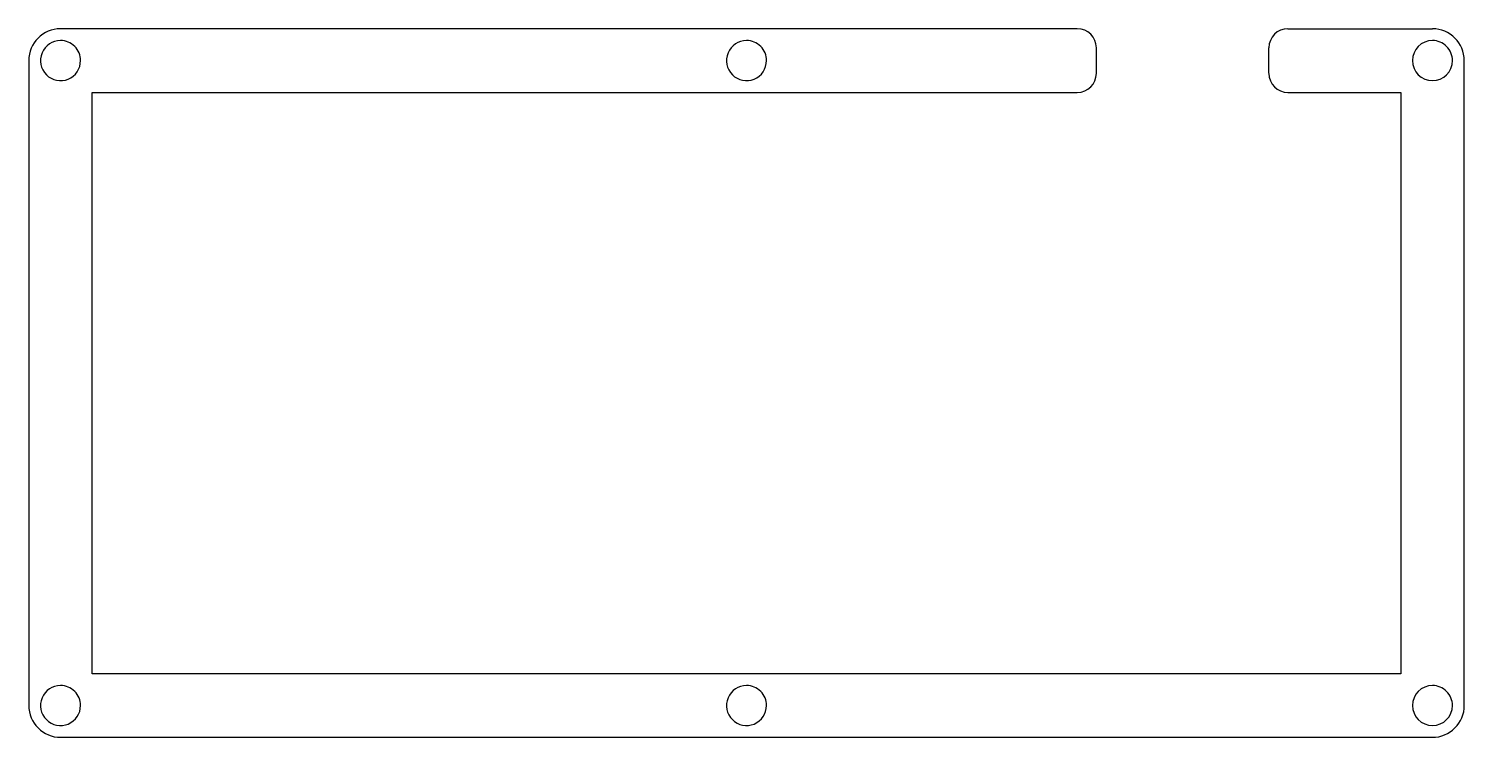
# Model space of a CAD drawing. Extents: x 0 to 188, y -92 to 1.
import ezdxf

# ---------------------------------------------------------------- set-up
doc = ezdxf.new("R2010")
doc.units = 0
doc.layers.get('0').update_dxf_attribs({"linetype": 'CONTINUOUS'})

msp = doc.modelspace()

# ---------------------------------------------------------------- linework, layer by layer
at = {"color": 7}
for points in [[(137.45464, 0.844194), (4.2164, 0.831494)], [(165.05428, 0.844194), (184.00014, 0.831494)], [(139.95654, -5.005426), (139.95654, -1.655166)], [(162.55492, -5.005426), (162.55492, -1.655166)], [(0.04826, -3.334106), (0.04826, -87.867846)], [(188.16828, -87.867846), (188.16828, -3.334106)], [(8.38454, -83.702246), (8.382, -7.502246)], [(8.382, -7.502246), (137.45464, -7.507326)], [(165.05428, -7.507326), (179.832, -7.502246)], [(179.832, -7.502246), (179.832, -83.707326)], [(179.832, -83.707326), (8.38454, -83.702246)], [(4.2164, -92.035986), (184.00014, -92.035986)]]:
    msp.add_lwpolyline(points, dxfattribs=at)
for points in [[(4.217187, -0.710768)], [(94.10954, -0.710768)], [(184.001664, -0.710768)], [(4.217187, -85.245143)], [(94.10954, -85.245143)], [(184.001664, -85.245143)]]:
    msp.add_lwpolyline(points, close=True, dxfattribs=at)
for points in [[(4.217187, 0.831442), (1.915712, 0.831435), (0.050002, -1.034281), (0.050001, -3.335757)], [(139.95654, -1.657553), (139.956544, -0.27689), (138.837335, 0.842381), (137.456672, 0.842453)], [(165.056566, 0.842453), (163.675903, 0.842381), (162.556694, -0.27689), (162.556698, -1.657553)], [(188.168788, -3.335757), (188.168787, -1.034306), (186.303115, 0.8314), (184.001664, 0.831442)], [(4.217187, -0.710768), (3.155479, -0.710768), (2.198313, -1.350326), (1.792014, -2.331217)], [(6.073334, -1.47961), (5.581054, -0.987329), (4.913378, -0.710768), (4.217187, -0.710768)], [(6.842176, -3.335757), (6.842176, -2.639566), (6.565615, -1.97189), (6.073334, -1.47961)], [(94.10954, -0.710768), (93.047831, -0.710768), (92.090665, -1.350326), (91.684367, -2.331217)], [(95.965687, -1.47961), (95.473406, -0.987329), (94.80573, -0.710768), (94.10954, -0.710768)], [(96.734528, -3.335757), (96.734528, -2.639566), (96.457968, -1.97189), (95.965687, -1.47961)], [(184.001664, -0.710768), (182.551923, -0.710768), (181.376676, -1.886016), (181.376676, -3.335757)], [(185.857811, -1.47961), (185.36553, -0.987329), (184.697854, -0.710768), (184.001664, -0.710768)], [(186.626652, -3.335757), (186.626652, -2.639566), (186.350092, -1.97189), (185.857811, -1.47961)], [(1.792014, -2.331217), (1.385716, -3.312108), (1.610299, -4.441162), (2.36104, -5.191904)], [(5.221727, -5.76093), (6.202618, -5.354631), (6.842176, -4.397465), (6.842176, -3.335757)], [(91.684367, -2.331217), (91.278069, -3.312108), (91.502651, -4.441162), (92.253393, -5.191904)], [(95.11408, -5.76093), (96.094971, -5.354631), (96.734528, -4.397465), (96.734528, -3.335757)], [(181.376676, -3.335757), (181.376676, -4.785498), (182.551923, -5.960745), (184.001664, -5.960745)], [(184.001664, -5.960745), (185.451405, -5.960745), (186.626652, -4.785498), (186.626652, -3.335757)], [(2.36104, -5.191904), (3.111782, -5.942645), (4.240836, -6.167228), (5.221727, -5.76093)], [(92.253393, -5.191904), (93.004134, -5.942645), (94.133189, -6.167228), (95.11408, -5.76093)], [(137.456672, -7.507554), (138.83733, -7.507481), (139.956537, -6.388218), (139.95654, -5.007559)], [(162.556698, -5.007559), (162.556701, -6.388218), (163.675908, -7.507481), (165.056566, -7.507554)], [(4.217187, -85.245143), (3.155479, -85.245143), (2.198313, -85.884701), (1.792014, -86.865592)], [(6.073334, -86.013985), (5.581054, -85.521704), (4.913378, -85.245143), (4.217187, -85.245143)], [(6.842176, -87.870132), (6.842176, -87.173941), (6.565615, -86.506265), (6.073334, -86.013985)], [(94.10954, -85.245143), (93.047831, -85.245143), (92.090665, -85.884701), (91.684367, -86.865592)], [(95.965687, -86.013985), (95.473406, -85.521704), (94.80573, -85.245143), (94.10954, -85.245143)], [(96.734528, -87.870132), (96.734528, -87.173941), (96.457968, -86.506265), (95.965687, -86.013985)], [(184.001664, -85.245143), (182.551923, -85.245143), (181.376676, -86.420391), (181.376676, -87.870132)], [(185.857811, -86.013985), (185.36553, -85.521704), (184.697854, -85.245143), (184.001664, -85.245143)], [(186.626652, -87.870132), (186.626652, -87.173941), (186.350092, -86.506265), (185.857811, -86.013985)], [(0.050001, -87.870132), (0.049954, -88.97537), (0.488974, -90.035358), (1.270478, -90.816897)], [(1.792014, -86.865592), (1.385716, -87.846483), (1.610299, -88.975537), (2.36104, -89.726279)], [(5.221727, -90.295305), (6.202618, -89.889006), (6.842176, -88.93184), (6.842176, -87.870132)], [(91.684367, -86.865592), (91.278069, -87.846483), (91.502651, -88.975537), (92.253393, -89.726279)], [(95.11408, -90.295305), (96.094971, -89.889006), (96.734528, -88.93184), (96.734528, -87.870132)], [(181.376676, -87.870132), (181.376676, -89.319873), (182.551923, -90.49512), (184.001664, -90.49512)], [(184.001664, -90.49512), (185.451405, -90.49512), (186.626652, -89.319873), (186.626652, -87.870132)], [(186.948333, -90.816875), (187.729823, -90.035337), (188.168835, -88.975359), (188.168788, -87.870132)], [(2.36104, -89.726279), (3.111782, -90.47702), (4.240836, -90.701603), (5.221727, -90.295305)], [(92.253393, -89.726279), (93.004134, -90.47702), (94.133189, -90.701603), (95.11408, -90.295305)], [(1.270478, -90.816897), (2.051982, -91.598437), (3.111949, -92.037506), (4.217187, -92.03751)], [(184.001664, -92.03751), (185.106892, -92.037489), (186.166843, -91.598413), (186.948333, -90.816875)]]:
    msp.add_open_spline(points, degree=3, dxfattribs=at)

doc.saveas('drawing.dxf')
